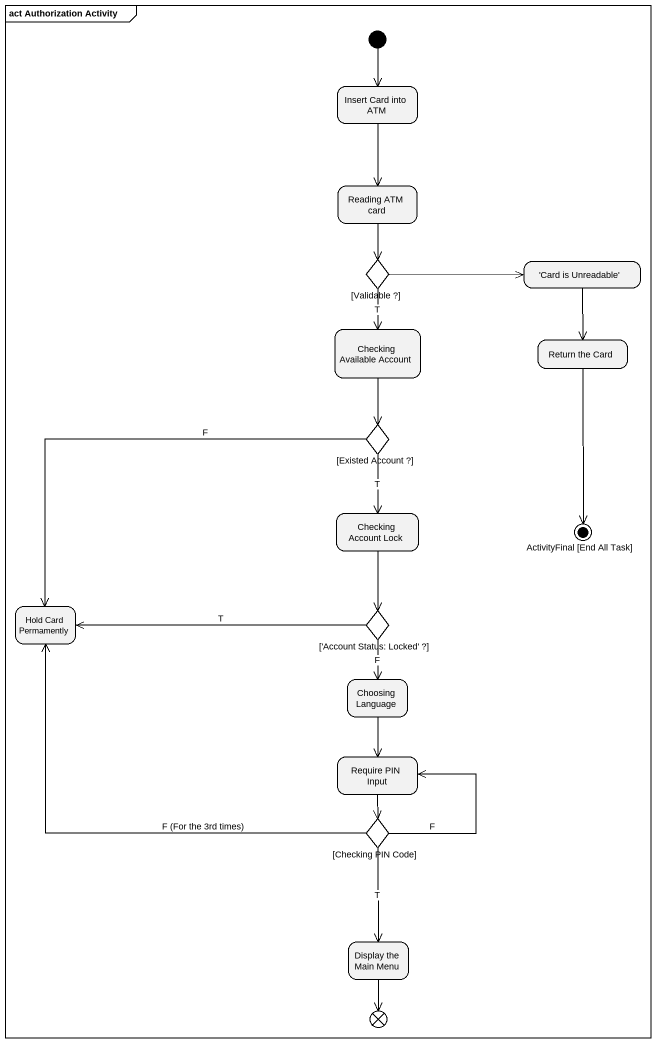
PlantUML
@startuml
mainframe act Authorization Activity
hide empty description
state "Insert Card into ATM" as Insert_Card_into_ATM
state "Reading ATM card" as Reading_ATM_card
state "[Validable ?]" as Validable <<choice>>
state "'Card is Unreadable'" as Card_is_Unreadable
state "Checking Available Account" as Checking_Available_Account
state "Return the Card" as Return_the_Card
state "[Existed Account ?]" as Existed_Account <<choice>>
state "Checking Account Lock" as Checking_Account_Lock
state "ActivityFinal [End All Task]" as ActivityFinal_End_All_Task <<end>>
state "Hold Card Permamently" as Hold_Card_Permamently
state "['Account Status: Locked' ?]" as Account_Status_Locked <<choice>>
state "Choosing Language" as Choosing_Language
state "Require PIN Input" as Require_PIN_Input
state "[Checking PIN Code]" as Checking_PIN_Code <<choice>>
state "Display the Main Menu" as Display_the_Main_Menu
state flowfinal1 <<end>>
[*] --> Insert_Card_into_ATM
Insert_Card_into_ATM --> Reading_ATM_card
Reading_ATM_card --> Validable
Validable -right-> Card_is_Unreadable
Validable --> Checking_Available_Account : T
Card_is_Unreadable --> Return_the_Card
Checking_Available_Account --> Existed_Account
Return_the_Card --> ActivityFinal_End_All_Task
Existed_Account --> Checking_Account_Lock : T
Existed_Account -left-> Hold_Card_Permamently : F
Checking_Account_Lock --> Account_Status_Locked
Account_Status_Locked -left-> Hold_Card_Permamently : T
Account_Status_Locked --> Choosing_Language : F
Choosing_Language --> Require_PIN_Input
Require_PIN_Input --> Checking_PIN_Code
Checking_PIN_Code -up-> Hold_Card_Permamently : F (For the 3rd times)
Checking_PIN_Code -up-> Require_PIN_Input : F
Checking_PIN_Code --> Display_the_Main_Menu : T
Display_the_Main_Menu --> flowfinal1
@enduml
